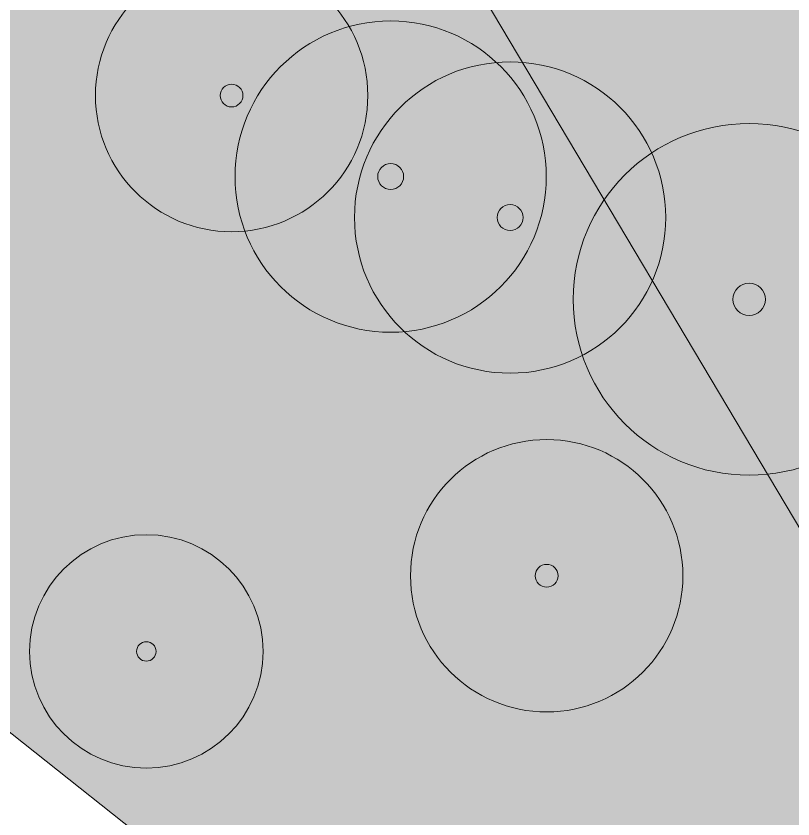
# Model space of a CAD drawing. Header units: metres. Extents: x -3 to 687, y -1 to 1371.
# Drawn here: x 378.55 to 398.52, y 149 to 169.64 of the extents above; entities that cross this region are included whole.
import ezdxf

# ---------------------------------------------------------------- set-up
doc = ezdxf.new("R2010")
doc.units = ezdxf.units.M
doc.header["$MEASUREMENT"] = 0
for name, color, linetype, lineweight, true_color in [('TPX_CONTOUR_LINES_5M', 7, 'CONTINUOUS', 0, 0x969696), ('TPX_VEGETATION_GREEN_SPACES', 7, 'CONTINUOUS', 0, 0x58ba48), ('TPX_VEGETATION_GREEN_SPACES_HATCH', 7, 'CONTINUOUS', 0, 0x58ba48), ('TPX_VEGETATION_TREES_INDIVIDUAL', 7, 'CONTINUOUS', 0, 0x136734)]:
    doc.layers.add(name, color=color, linetype=linetype, lineweight=lineweight, true_color=true_color)

# ---------------------------------------------------------------- blocks, each defined once
blk = doc.blocks.new('TREETR003_CR040')
at = {"layer": 'TPX_VEGETATION_TREES_INDIVIDUAL'}
for radius in [4, 0.333]:
    blk.add_circle((0, 0, 0.036), radius, dxfattribs=at)
blk = doc.blocks.new('TREETR003_CR035')
at = {"layer": 'TPX_VEGETATION_TREES_INDIVIDUAL'}
for radius in [3.5, 0.292]:
    blk.add_circle((0, 0, 0.036), radius, dxfattribs=at)
blk = doc.blocks.new('TREETR003_CR030')
at = {"layer": 'TPX_VEGETATION_TREES_INDIVIDUAL'}
for radius in [3, 0.25]:
    blk.add_circle((0, 0, 0.036), radius, dxfattribs=at)
blk = doc.blocks.new('TREETR004_CR045')
at = {"layer": 'TPX_VEGETATION_TREES_INDIVIDUAL'}
for radius in [4.52, 0.417]:
    blk.add_circle((0, 0, 0.036), radius, dxfattribs=at)

msp = doc.modelspace()

# ---------------------------------------------------------------- hatches: boundary and pattern name
at = {"layer": 'TPX_VEGETATION_GREEN_SPACES_HATCH'}
msp.add_hatch(color=256, dxfattribs=at).paths.add_polyline_path([(356.177, 211.11), (344.658, 178.013), (397.216, 136.286), (418.707, 144.037), (421.087, 142.718), (426.787, 138.063), (438.691, 156.448), (424.125, 169.844), (404.499, 183.8), (379.247, 198.961), (356.177, 211.11)])

# ---------------------------------------------------------------- linework, layer by layer
at = {"layer": 'TPX_CONTOUR_LINES_5M', "elevation": 0.048}
msp.add_lwpolyline([(681.314, 615.429), (615.803, 592.068), (563.394, 534.793), (552.89, 500.574), (518.131, 470.236), (541.97, 409.561), (484.781, 434.686), (460.458, 409.561), (494.271, 348.885), (437.064, 318.547), (484.781, 227.228), (432.372, 284.428), (379.963, 257.768), (356.428, 227.534), (406.168, 143.9), (431.3, 136.52), (379.963, 128.502), (353.449, 106.182), (368.9, 75.845), (432.372, 24.949), (435.439, 0)], dxfattribs=at)
at = {"layer": 'TPX_VEGETATION_GREEN_SPACES', "elevation": 0.003}
msp.add_lwpolyline([(356.177, 211.11), (344.658, 178.013), (397.216, 136.286), (418.707, 144.037), (421.087, 142.718), (426.787, 138.063), (438.691, 156.448), (424.125, 169.844), (404.499, 183.8), (379.247, 198.961)], close=True, dxfattribs=at)

# ---------------------------------------------------------------- block references
at = {"layer": 'TPX_VEGETATION_TREES_INDIVIDUAL'}
for name, p in [('TREETR003_CR035', (384.094, 167.594, 0.036)), ('TREETR003_CR040', (388.182, 165.511, 0.036)), ('TREETR003_CR040', (391.253, 164.459, 0.036)), ('TREETR004_CR045', (397.396, 162.356, 0.036)), ('TREETR003_CR035', (392.192, 155.252, 0.036)), ('TREETR003_CR030', (381.902, 153.307, 0.036))]:
    msp.add_blockref(name, p, dxfattribs=at)

doc.saveas('drawing.dxf')
